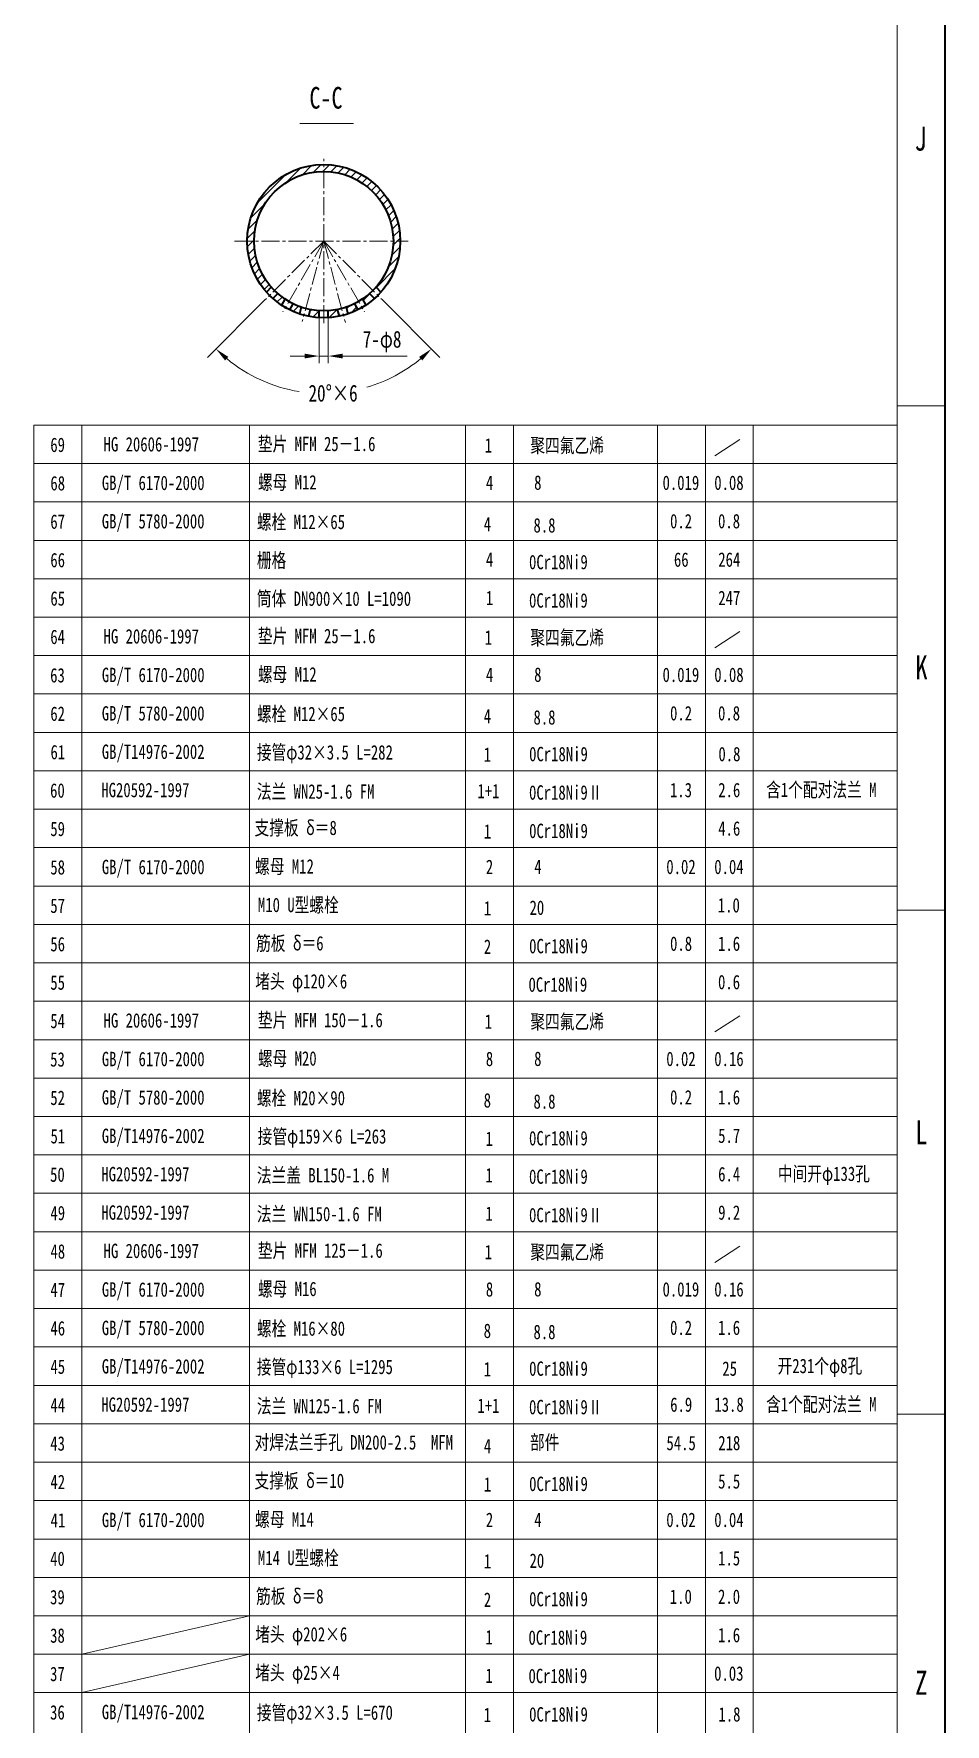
# Model space of a CAD drawing. Header units: millimetres. Extents: x -55641 to 52612, y -23263 to -5715.
# Drawn here: x 49705.5 to 49895.5, y -7039.5 to -6687.4 of the extents above; entities that cross this region are included whole.
import ezdxf

# ---------------------------------------------------------------- set-up
doc = ezdxf.new("R2010")
doc.units = ezdxf.units.MM
doc.header["$MEASUREMENT"] = 0
doc.linetypes.add('CENTER2', pattern=[1.125, 0.75, -0.125, 0.125, -0.125])
for name, color, linetype, lineweight in [('中心线', 3, 'CENTER2', 18), ('图层1', 1, 'Continuous', 20), ('抛面线', 1, 'Continuous', 18), ('粗实线', 7, 'Continuous', 35), ('细实线', 1, 'Continuous', 18)]:
    doc.layers.add(name, color=color, linetype=linetype, lineweight=lineweight)
doc.styles.add('1', font='SimSun.ttf', dxfattribs={"width": 0.75, "height": 3})
doc.styles.add('模板字体', font='SIMFANG.TTF', dxfattribs={"width": 0.75})

msp = doc.modelspace()

# ---------------------------------------------------------------- linework, layer by layer
at = {"layer": '中心线', "color": 7, "ltscale": 5}
for p, q in [((49765.9, -6747.74), (49765.9, -6713.51)), ((49747.3, -6730.63), (49783.5, -6730.63)), ((49765.9, -6730.63), (49753.58, -6742.95)), ((49765.9, -6730.63), (49757.4, -6745.34)), ((49765.9, -6730.63), (49761.41, -6747.37)), ((49765.9, -6730.63), (49774.4, -6745.35)), ((49765.9, -6730.63), (49770.44, -6747.59)), ((49765.9, -6730.63), (49778.07, -6742.8))]:
    msp.add_line(p, q, dxfattribs=at)
at = {"layer": '抛面线', "color": 7, "ltscale": 5}
for p, q in [((49752.08, -6722.64), (49757.91, -6716.82)), ((49758.12, -6718.37), (49761.07, -6715.42)), ((49761.45, -6716.81), (49763.39, -6714.87)), ((49763.76, -6716.27), (49765.35, -6714.68)), ((49765.68, -6716.11), (49765.9, -6715.89)), ((49765.9, -6715.89), (49767.08, -6714.71)), ((49767.38, -6716.19), (49768.65, -6714.91)), ((49768.9, -6716.42), (49770.1, -6715.23)), ((49770.3, -6716.79), (49771.44, -6715.66)), ((49771.59, -6717.27), (49772.68, -6716.18)), ((49772.79, -6717.85), (49773.84, -6716.79)), ((49773.89, -6718.51), (49774.93, -6717.47)), ((49774.92, -6719.25), (49775.94, -6718.23)), ((49775.87, -6720.07), (49776.88, -6719.05)), ((49776.74, -6720.97), (49777.76, -6719.95)), ((49777.53, -6721.94), (49778.56, -6720.91)), ((49750.69, -6725.8), (49753.64, -6722.85)), ((49778.25, -6722.99), (49779.29, -6721.95)), ((49778.88, -6724.13), (49779.95, -6723.06)), ((49779.42, -6725.35), (49780.53, -6724.25)), ((49750.14, -6728.12), (49752.08, -6726.18)), ((49779.87, -6726.67), (49781.02, -6725.52)), ((49780.2, -6728.11), (49781.42, -6726.89)), ((49749.95, -6730.08), (49751.54, -6728.49)), ((49749.98, -6731.81), (49751.16, -6730.63)), ((49751.16, -6730.63), (49751.38, -6730.41)), ((49780.39, -6729.69), (49781.7, -6728.38)), ((49780.4, -6731.45), (49781.22, -6730.63)), ((49781.22, -6730.63), (49781.85, -6730)), ((49750.18, -6733.38), (49751.45, -6732.11)), ((49750.5, -6734.83), (49751.69, -6733.64)), ((49779.4, -6735.99), (49781.53, -6733.85)), ((49780.14, -6733.48), (49781.82, -6731.8)), ((49750.93, -6736.17), (49752.06, -6735.03)), ((49751.45, -6737.41), (49752.54, -6736.32)), ((49752.06, -6738.58), (49753.12, -6737.52)), ((49776.89, -6740.26), (49780.8, -6736.35)), ((49752.74, -6739.66), (49753.78, -6738.62)), ((49753.49, -6740.67), (49754.52, -6739.65)), ((49774.15, -6743), (49775.53, -6741.62)), ((49777.77, -6741.15), (49778.53, -6740.39)), ((49753.58, -6742.95), (49741.68, -6754.85)), ((49756.18, -6743.29), (49757.21, -6742.26)), ((49759.52, -6745.26), (49760.62, -6744.16)), ((49762.94, -6745.37), (49763.38, -6744.93)), ((49763.65, -6746.43), (49764.94, -6745.14)), ((49767.07, -6746.55), (49768.73, -6744.89)), ((49770.67, -6744.71), (49771.25, -6744.13)), ((49771.62, -6745.53), (49772.74, -6744.41)), ((49775.66, -6743.26), (49776.41, -6742.5)), ((49778.07, -6742.8), (49790.11, -6754.85)), ((49760.79, -6745.75), (49760.88, -6745.67)), ((49764.94, -6746.56), (49764.94, -6756.06)), ((49766.86, -6746.56), (49766.86, -6756.06)), ((49761.94, -6754.56), (49758.94, -6754.56)), ((49764.94, -6754.56), (49766.86, -6754.56)), ((49769.86, -6754.56), (49783.29, -6754.56))]:
    msp.add_line(p, q, dxfattribs=at)
for start, end in [(230.4167, 260.7494), (286.4705, 309.5833)]:
    msp.add_arc((49765.9, -6730.63), 31.74, start, end, dxfattribs=at)
for points in [[(49745.33, -6755.47), (49746.01, -6754.73), (49743.45, -6753.08)], [(49761.94, -6754.06), (49761.94, -6755.06), (49764.94, -6754.56)], [(49769.86, -6754.06), (49769.86, -6755.06), (49766.86, -6754.56)], [(49785.79, -6754.73), (49786.46, -6755.47), (49788.35, -6753.08)]]:
    msp.add_solid(points, dxfattribs=at)
at = {"layer": '粗实线', "color": 7}
msp.add_line((49895.46, -7396.94), (49895.46, -6555.94), dxfattribs=at)
at = {"layer": '粗实线', "color": 7, "ltscale": 5}
for p, q in [((49754.98, -6740.2), (49753.96, -6741.22)), ((49756.33, -6741.55), (49755.31, -6742.57)), ((49775.47, -6741.55), (49776.49, -6742.57)), ((49776.82, -6740.2), (49777.84, -6741.22)), ((49757.82, -6742.7), (49757.1, -6743.95)), ((49759.49, -6743.66), (49758.76, -6744.91)), ((49761.22, -6744.38), (49760.85, -6745.77)), ((49763.08, -6744.87), (49762.7, -6746.27)), ((49764.94, -6746.56), (49764.94, -6745.12)), ((49766.86, -6746.56), (49766.86, -6745.12)), ((49768.72, -6744.87), (49769.1, -6746.27)), ((49770.58, -6744.38), (49770.95, -6745.77)), ((49772.31, -6743.66), (49773.03, -6744.91)), ((49773.97, -6742.7), (49774.7, -6743.95))]:
    msp.add_line(p, q, dxfattribs=at)
for radius in [15.96, 14.52]:
    msp.add_circle((49765.9, -6730.63), radius, dxfattribs=at)
at = {"layer": '细实线', "color": 7}
for p, q in [((49885.46, -7386.94), (49885.46, -6545.94)), ((49760.91, -6706.1), (49772.1, -6706.1)), ((49895.46, -6764.94), (49885.46, -6764.94)), ((49705.46, -7330.94), (49705.46, -6768.94)), ((49705.46, -6768.94), (49885.46, -6768.94)), ((49715.46, -7330.94), (49715.46, -6768.94)), ((49750.46, -7330.94), (49750.46, -6768.94)), ((49795.46, -7330.94), (49795.46, -6768.94)), ((49805.46, -7330.94), (49805.46, -6768.94)), ((49835.46, -7330.94), (49835.46, -6768.94)), ((49845.46, -7325.94), (49845.46, -6768.94)), ((49855.46, -7330.94), (49855.46, -6768.94)), ((49847.42, -6775.34), (49852.64, -6771.95)), ((49705.46, -6776.94), (49885.46, -6776.94)), ((49705.46, -6784.94), (49885.46, -6784.94)), ((49705.46, -6792.94), (49885.46, -6792.94)), ((49705.46, -6800.94), (49885.46, -6800.94)), ((49705.46, -6808.94), (49885.46, -6808.94)), ((49847.42, -6815.34), (49852.64, -6811.95)), ((49705.46, -6816.94), (49885.46, -6816.94)), ((49705.46, -6824.94), (49885.46, -6824.94)), ((49705.46, -6832.94), (49885.46, -6832.94)), ((49705.46, -6840.94), (49885.46, -6840.94)), ((49705.46, -6848.94), (49885.46, -6848.94)), ((49705.46, -6856.94), (49885.46, -6856.94)), ((49705.46, -6864.94), (49885.46, -6864.94)), ((49895.46, -6869.94), (49885.46, -6869.94)), ((49705.46, -6872.94), (49885.46, -6872.94)), ((49705.46, -6880.94), (49885.46, -6880.94)), ((49705.46, -6888.94), (49885.46, -6888.94)), ((49847.42, -6895.34), (49852.64, -6891.95)), ((49705.46, -6896.94), (49885.46, -6896.94)), ((49705.46, -6904.94), (49885.46, -6904.94)), ((49705.46, -6912.94), (49885.46, -6912.94)), ((49705.46, -6920.94), (49885.46, -6920.94)), ((49705.46, -6928.94), (49885.46, -6928.94)), ((49705.46, -6936.94), (49885.46, -6936.94)), ((49847.42, -6943.34), (49852.64, -6939.95)), ((49705.46, -6944.94), (49885.46, -6944.94)), ((49705.46, -6952.94), (49885.46, -6952.94)), ((49705.46, -6960.94), (49885.46, -6960.94)), ((49705.46, -6968.94), (49885.46, -6968.94)), ((49705.46, -6976.94), (49885.46, -6976.94)), ((49895.46, -6974.94), (49885.46, -6974.94)), ((49705.46, -6984.94), (49885.46, -6984.94)), ((49705.46, -6992.94), (49885.46, -6992.94)), ((49705.46, -7000.94), (49885.46, -7000.94)), ((49705.46, -7008.94), (49885.46, -7008.94)), ((49705.46, -7016.94), (49885.46, -7016.94)), ((49715.46, -7024.94), (49750.46, -7016.94)), ((49705.46, -7024.94), (49885.46, -7024.94)), ((49715.46, -7032.94), (49750.46, -7024.94)), ((49705.46, -7032.94), (49885.46, -7032.94))]:
    msp.add_line(p, q, dxfattribs=at)

# ---------------------------------------------------------------- texts
at = {"color": 7, "style": '模板字体', "width": 0.75}
for s, p in [('HG 20606-1997', (49720.01, -6774.43)), ('垫片 MFM 25－1.6', (49752.17, -6774.36)), ('1', (49799.46, -6774.67)), ('聚四氟乙烯', (49808.97, -6774.69)), ('GB/T 6170-2000', (49719.65, -6782.47)), ('螺母 M12', (49752.17, -6782.35)), ('4', (49799.71, -6782.44)), ('8', (49809.77, -6782.41)), ('0.019', (49836.54, -6782.44)), ('0.08', (49847.32, -6782.44)), ('GB/T 5780-2000', (49719.64, -6790.47)), ('螺栓 M12×65', (49751.96, -6790.6)), ('0.2', (49838.1, -6790.44)), ('0.8', (49848.1, -6790.44)), ('8.8', (49809.63, -6791.31)), ('栅格', (49751.96, -6798.59)), ('4', (49799.71, -6798.44)), ('0Cr18Ni9', (49808.7, -6798.96)), ('66', (49838.91, -6798.44)), ('264', (49848.15, -6798.44)), ('筒体 DN900×10 L=1090', (49751.96, -6806.59)), ('1', (49799.71, -6806.44)), ('0Cr18Ni9', (49808.7, -6806.96)), ('247', (49848.15, -6806.44)), ('HG 20606-1997', (49720.01, -6814.43)), ('垫片 MFM 25－1.6', (49752.17, -6814.36)), ('1', (49799.46, -6814.67)), ('聚四氟乙烯', (49808.97, -6814.69)), ('GB/T 6170-2000', (49719.65, -6822.47)), ('螺母 M12', (49752.17, -6822.35)), ('8', (49809.77, -6822.41)), ('0.019', (49836.54, -6822.44)), ('0.08', (49847.32, -6822.44)), ('4', (49799.71, -6822.44)), ('GB/T 5780-2000', (49719.64, -6830.47)), ('螺栓 M12×65', (49751.96, -6830.6)), ('8.8', (49809.63, -6831.31)), ('0.2', (49838.1, -6830.44)), ('0.8', (49848.1, -6830.44)), ('GB/T14976-2002', (49719.64, -6838.47)), ('接管φ32×3.5 L=282', (49751.96, -6838.59)), ('0Cr18Ni9', (49808.72, -6838.95)), ('0.8', (49848.18, -6838.95)), ('HG20592-1997', (49719.54, -6846.44)), ('法兰 WN25-1.6 FM', (49751.96, -6846.75)), ('1+1', (49797.95, -6846.67)), ('0Cr18Ni9Ⅱ', (49808.7, -6846.96)), ('1.3', (49838.08, -6846.44)), ('2.6', (49848.15, -6846.44)), ('含1个配对法兰 M', (49858.13, -6846.38)), ('支撑板 δ＝8', (49751.48, -6854.31)), ('0Cr18Ni9', (49808.72, -6854.95)), ('4.6', (49848.15, -6854.44)), ('GB/T 6170-2000', (49719.65, -6862.47)), ('螺母 M12', (49751.59, -6862.35)), ('2', (49799.7, -6862.44)), ('4', (49809.81, -6862.41)), ('0.02', (49837.32, -6862.44)), ('0.04', (49847.32, -6862.44)), ('M10 U型螺栓', (49752.19, -6870.37)), ('20', (49808.81, -6870.95)), ('1.0', (49848.06, -6870.44)), ('筋板 δ＝6', (49751.79, -6878.35)), ('0Cr18Ni9', (49808.72, -6878.95)), ('0.8', (49838.1, -6878.44)), ('1.6', (49848.11, -6878.44)), ('  堵头 φ120×6', (49748.56, -6886.28)), ('0Cr18Ni9', (49808.59, -6886.96)), ('0.6', (49848.1, -6886.44)), ('HG 20606-1997', (49720.01, -6894.43)), ('垫片 MFM 150－1.6', (49752.17, -6894.36)), ('1', (49799.46, -6894.67)), ('聚四氟乙烯', (49808.97, -6894.69)), ('GB/T 6170-2000', (49719.65, -6902.47)), ('螺母 M20', (49752.17, -6902.35)), ('8', (49799.7, -6902.44)), ('8', (49809.77, -6902.41)), ('0.02', (49837.32, -6902.44)), ('0.16', (49847.32, -6902.44)), ('GB/T 5780-2000', (49719.64, -6910.47)), ('螺栓 M20×90', (49751.96, -6910.6)), ('0.2', (49838.1, -6910.44)), ('1.6', (49848.11, -6910.44)), ('8.8', (49809.63, -6911.31)), ('GB/T14976-2002', (49719.64, -6918.47)), ('接管φ159×6 L=263', (49752.13, -6918.59)), ('0Cr18Ni9', (49808.7, -6918.96)), ('5.7', (49848.13, -6918.44)), ('HG20592-1997', (49719.54, -6926.44)), ('法兰盖 BL150-1.6 M', (49751.96, -6926.68)), ('1', (49799.63, -6926.67)), ('0Cr18Ni9', (49808.7, -6926.96)), ('6.4', (49848.13, -6926.44)), ('中间开φ133孔', (49860.57, -6926.36)), ('HG20592-1997', (49719.54, -6934.44)), ('法兰 WN150-1.6 FM', (49751.96, -6934.75)), ('1', (49799.63, -6934.67)), ('0Cr18Ni9Ⅱ', (49808.7, -6934.96)), ('9.2', (49848.13, -6934.44)), ('垫片 MFM 125－1.6', (49752.17, -6942.36)), ('HG 20606-1997', (49720.01, -6942.43)), ('1', (49799.46, -6942.67)), ('聚四氟乙烯', (49808.97, -6942.69)), ('GB/T 6170-2000', (49719.65, -6950.47)), ('螺母 M16', (49752.17, -6950.35)), ('8', (49799.7, -6950.44)), ('8', (49809.77, -6950.41)), ('0.019', (49836.54, -6950.44)), ('0.16', (49847.32, -6950.44)), ('GB/T 5780-2000', (49719.64, -6958.47)), ('螺栓 M16×80', (49751.96, -6958.6)), ('8.8', (49809.63, -6959.31)), ('0.2', (49838.1, -6958.44)), ('1.6', (49848.11, -6958.44)), ('GB/T14976-2002', (49719.64, -6966.47)), ('接管φ133×6 L=1295', (49751.96, -6966.59)), ('0Cr18Ni9', (49808.72, -6966.95)), ('开231个φ8孔', (49860.51, -6966.39)), ('25', (49849, -6966.95)), ('HG20592-1997', (49719.54, -6974.44)), ('法兰 WN125-1.6 FM', (49751.96, -6974.75)), ('1+1', (49797.95, -6974.67)), ('0Cr18Ni9Ⅱ', (49808.7, -6974.96)), ('6.9', (49838.13, -6974.44)), ('13.8', (49847.34, -6974.44)), ('含1个配对法兰 M', (49858.13, -6974.38)), ('对焊法兰手孔 DN200-2.5  MFM', (49751.48, -6982.31)), ('部件', (49808.9, -6982.3)), ('54.5', (49837.35, -6982.44)), ('218', (49848.15, -6982.44)), ('支撑板 δ＝10', (49751.48, -6990.31)), ('0Cr18Ni9', (49808.72, -6990.95)), ('5.5', (49848.13, -6990.44)), ('GB/T 6170-2000', (49719.65, -6998.47)), ('螺母 M14', (49751.59, -6998.35)), ('2', (49799.7, -6998.44)), ('4', (49809.81, -6998.41)), ('0.02', (49837.32, -6998.44)), ('0.04', (49847.32, -6998.44)), ('M14 U型螺栓', (49752.19, -7006.37)), ('20', (49808.81, -7006.95)), ('1.5', (49848.12, -7006.44)), ('筋板 δ＝8', (49751.79, -7014.35)), ('0Cr18Ni9', (49808.72, -7014.95)), ('1.0', (49838.06, -7014.44)), ('2.0', (49848.1, -7014.44)), ('  堵头 φ202×6', (49748.56, -7022.28)), ('1', (49799.62, -7022.9)), ('0Cr18Ni9', (49808.59, -7022.96)), ('1.6', (49848.11, -7022.44)), ('  堵头 φ25×4', (49748.56, -7030.28)), ('1', (49799.62, -7030.9)), ('0Cr18Ni9', (49808.59, -7030.96)), ('0.03', (49847.29, -7030.44)), ('GB/T14976-2002', (49719.64, -7038.47)), ('接管φ32×3.5 L=670', (49751.96, -7038.59)), ('0Cr18Ni9', (49808.72, -7038.95)), ('1.8', (49848.19, -7038.95))]:
    msp.add_text(s, height=3, dxfattribs=at).set_placement(p)
at = {"layer": '图层1', "color": 7, "style": '模板字体', "width": 0.75}
msp.add_text('C-C', height=4.5, dxfattribs=at).set_placement((49762.93, -6703.02))
at = {"layer": '抛面线', "color": 7, "ltscale": 5, "char_height": 3.5, "attachment_point": 5, "style": '模板字体'}
for s, insert in [('\\A1;7-φ8', (49778.07, -6751.54)), ('\\A1;20°×6', (49767.85, -6762.32))]:
    msp.add_mtext(s, dxfattribs=dict(at, insert=insert))
at = {"layer": '粗实线', "color": 7, "style": '模板字体', "width": 0.75}
for s, p in [('J', (49889.06, -6711.77)), ('K', (49889.24, -6821.92)), ('L', (49889.24, -6918.73)), ('Z', (49889.2, -7033.37))]:
    msp.add_text(s, height=5, dxfattribs=at).set_placement(p)
at = {"layer": '细实线', "color": 7, "width": 0.75}
for s, style, p in [('69', '1', (49708.91, -6774.54)), ('68', '1', (49708.92, -6782.54)), ('67', '1', (49708.91, -6790.54)), ('4', '模板字体', (49799.26, -6791.07)), ('66', '1', (49708.91, -6798.54)), ('65', '1', (49708.92, -6806.54)), ('64', '1', (49708.91, -6814.54)), ('63', '1', (49708.88, -6822.54)), ('62', '1', (49708.91, -6830.54)), ('4', '模板字体', (49799.26, -6831.07)), ('61', '1', (49708.95, -6838.54)), ('1', '模板字体', (49799.26, -6839.07)), ('60', '1', (49708.86, -6846.54)), ('59', '1', (49708.91, -6854.54)), ('1', '模板字体', (49799.29, -6855.07)), ('58', '1', (49708.91, -6862.54)), ('57', '1', (49708.91, -6870.54)), ('1', '模板字体', (49799.29, -6871.07)), ('56', '1', (49708.91, -6878.54)), ('2', '模板字体', (49799.28, -6879.07)), ('55', '1', (49708.91, -6886.54)), ('54', '1', (49708.91, -6894.54)), ('53', '1', (49708.88, -6902.54)), ('52', '1', (49708.91, -6910.54)), ('8', '模板字体', (49799.25, -6911.07)), ('51', '1', (49708.95, -6918.54)), ('1', '模板字体', (49799.64, -6919.07)), ('50', '1', (49708.86, -6926.54)), ('49', '1', (49708.93, -6934.54)), ('48', '1', (49708.94, -6942.54)), ('47', '1', (49708.93, -6950.54)), ('46', '1', (49708.93, -6958.54)), ('8', '模板字体', (49799.25, -6959.07)), ('45', '1', (49708.94, -6966.54)), ('1', '模板字体', (49799.26, -6967.07)), ('44', '1', (49708.93, -6974.54)), ('43', '1', (49708.9, -6982.54)), ('4', '模板字体', (49799.29, -6983.07)), ('42', '1', (49708.93, -6990.54)), ('1', '模板字体', (49799.29, -6991.07)), ('41', '1', (49708.97, -6998.54)), ('40', '1', (49708.88, -7006.54)), ('1', '模板字体', (49799.29, -7007.07)), ('39', '1', (49708.86, -7014.54)), ('2', '模板字体', (49799.28, -7015.07)), ('38', '1', (49708.87, -7022.54)), ('37', '1', (49708.86, -7030.54)), ('36', '1', (49708.86, -7038.54)), ('1', '模板字体', (49799.26, -7039.07))]:
    msp.add_text(s, height=3, dxfattribs=dict(at, style=style)).set_placement(p)

doc.saveas('drawing.dxf')
